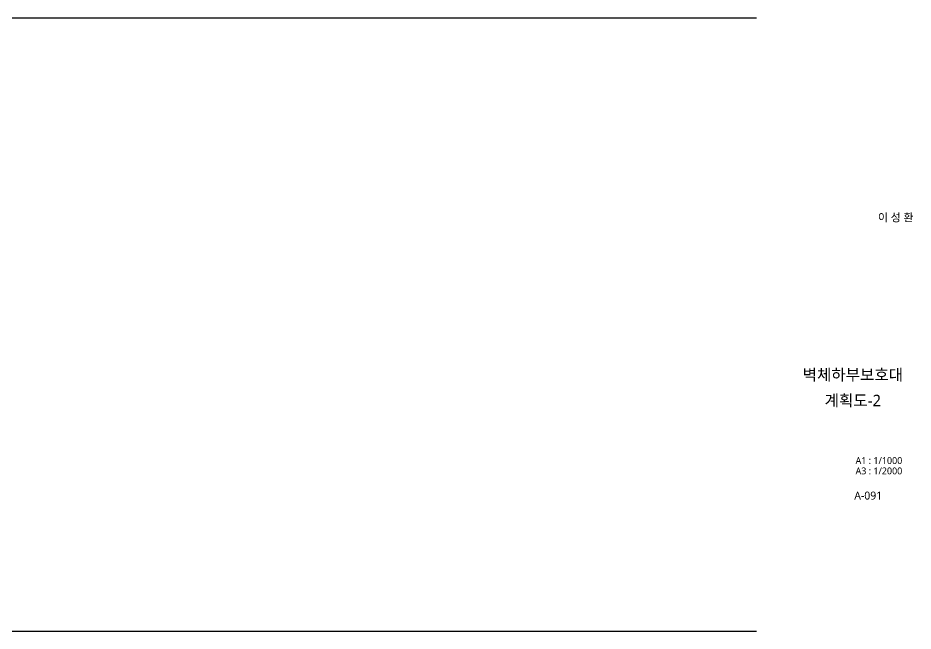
# Model space of a CAD drawing. Header units: millimetres. Extents: x 1037297 to 2668885, y 928637 to 1464837.
# Drawn here: x 2273091 to 2664506, y 928637 to 1196737 of the extents above; entities that cross this region are included whole.
import ezdxf
from ezdxf.enums import TextEntityAlignment as Align

# ---------------------------------------------------------------- set-up
doc = ezdxf.new("R2010")
doc.units = ezdxf.units.MM
doc.header["$LTSCALE"] = 2
doc.header["$MEASUREMENT"] = 0
doc.layers.get('0').update_dxf_attribs({"linetype": 'CONTINUOUS'})
doc.layers.add('A-BORD-TEXT', color=3, linetype='CONTINUOUS', lineweight=25)
doc.styles.add('맑은고딕', font='malgun.ttf')

msp = doc.modelspace()

# ---------------------------------------------------------------- linework, layer by layer
for p, q in [((1877297, 1196737), (2596047, 1196737)), ((1877297, 928637), (2596047, 928637))]:
    msp.add_line(p, q)

# ---------------------------------------------------------------- texts
at = {"layer": 'A-BORD-TEXT', "style": '맑은고딕'}
for s, height, p in [('이 성 환', 3500, (2664683, 1107734)), ('A1 : 1/1000', 3000, (2659784, 1001706)), ('A3 : 1/2000', 3000, (2659784, 997171)), ('A-091', 3500, (2650991, 986135))]:
    msp.add_text(s, height=height, dxfattribs=at).set_placement(p, align=Align.RIGHT)
for s, p in [('벽체하부보호대', (2638172, 1040712)), ('계획도-2', (2638172, 1029462))]:
    msp.add_text(s, height=5000, dxfattribs=at).set_placement(p, align=Align.MIDDLE_CENTER)

doc.saveas('drawing.dxf')
